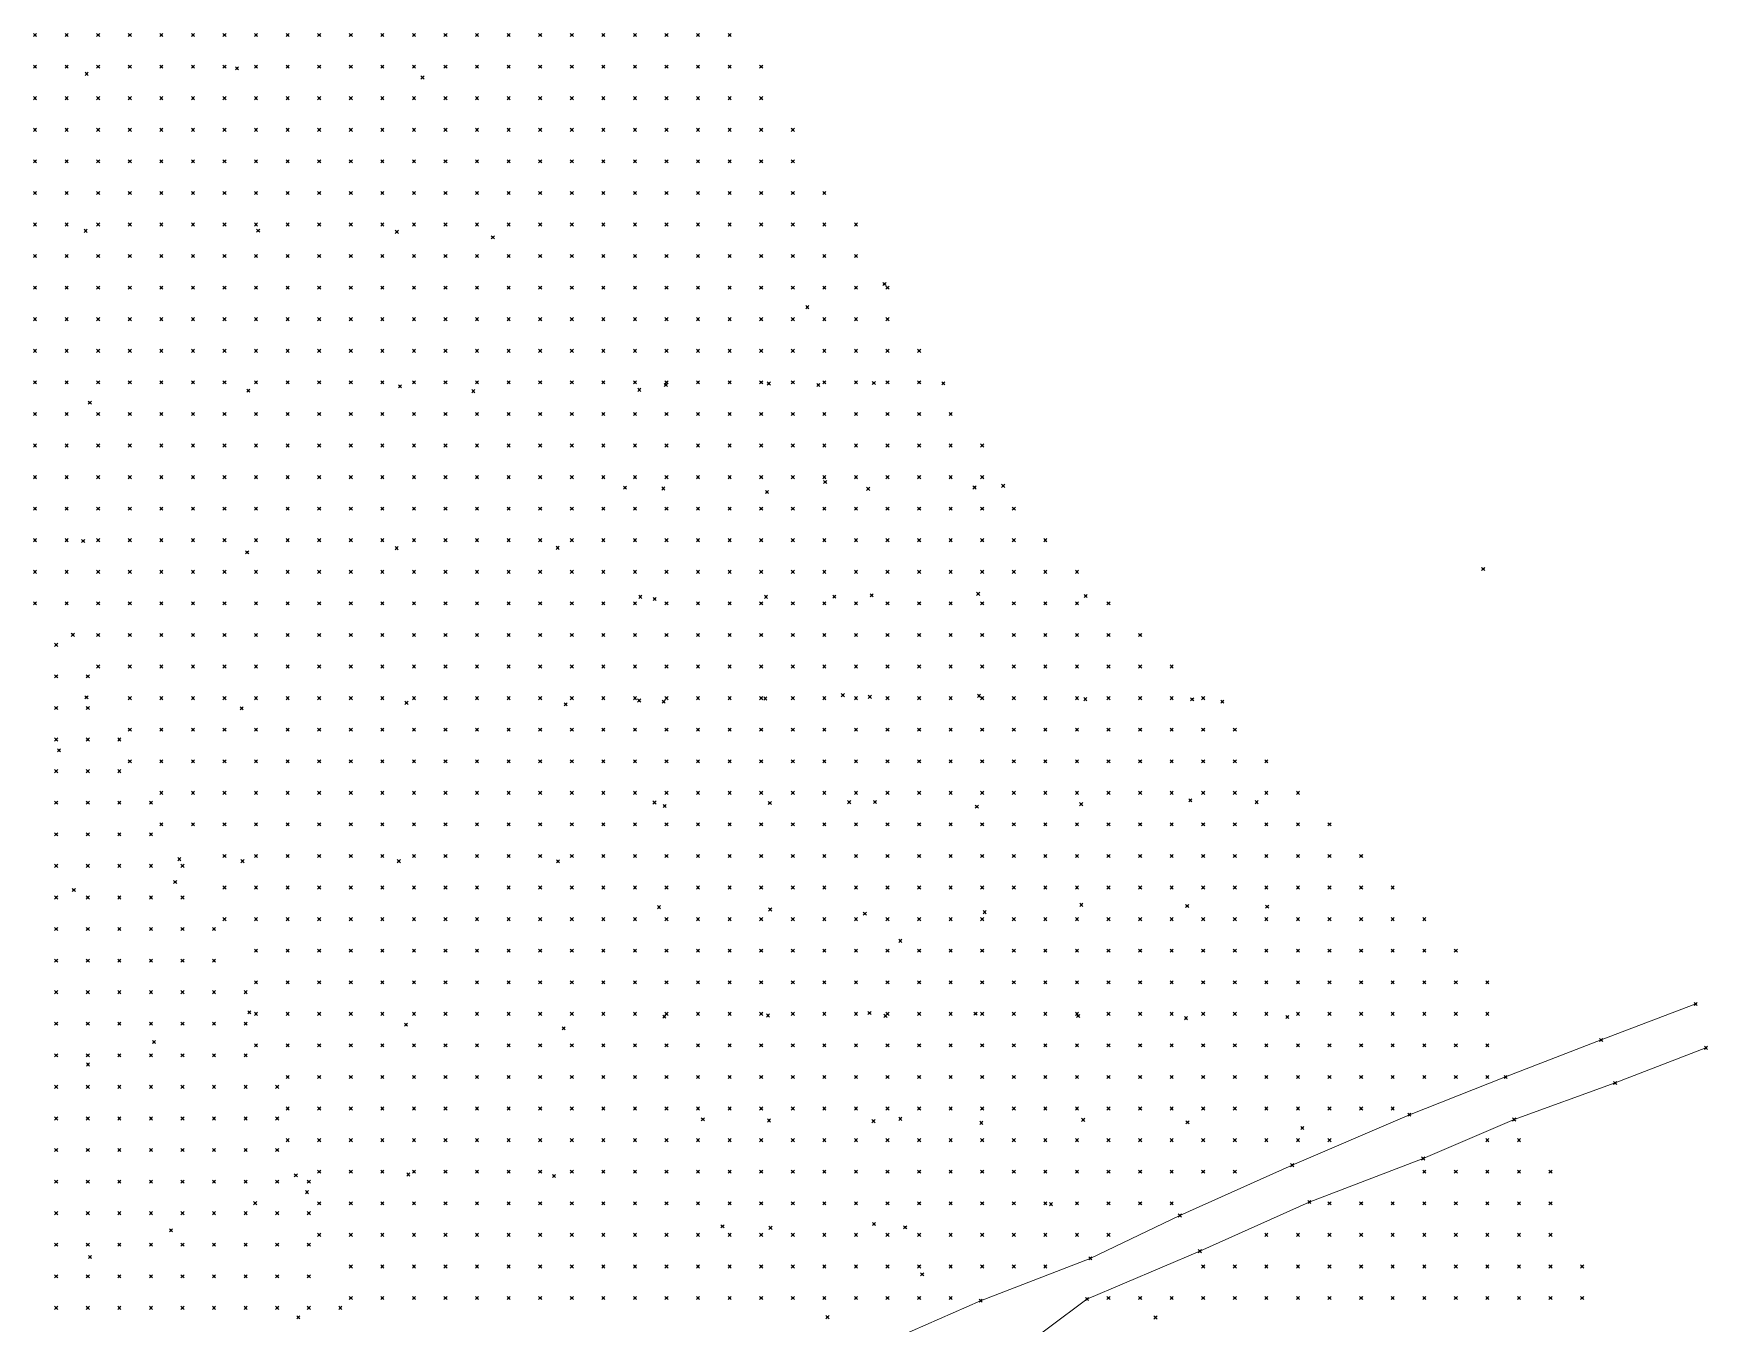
# Model space of a CAD drawing. Header units: metres. Extents: x 441556 to 446409, y 432338 to 461058.
# Drawn here: x 446062.8 to 446221.8, y 433530.9 to 433653.5 of the extents above; entities that cross this region are included whole.
import ezdxf

# ---------------------------------------------------------------- set-up
doc = ezdxf.new("R2010")
doc.units = ezdxf.units.M
doc.header["$MEASUREMENT"] = 0
doc.header["$PDMODE"] = 35
doc.header["$PDSIZE"] = 0.15
for name, color, linetype, lineweight in [('DTM-BRE-RevN_GRP_CAROSABIL', 2, 'Continuous', 0), ('DTM-NOK-RevN_LIDAR_co_lidar', 91, 'Continuous', 0), ('DTM-NOK-RevN_RTK', 32, 'Continuous', 0)]:
    doc.layers.add(name, color=color, linetype=linetype, lineweight=lineweight)

msp = doc.modelspace()

# ---------------------------------------------------------------- linework, layer by layer
at = {"layer": 'DTM-BRE-RevN_GRP_CAROSABIL'}
for p, q in [((446220.712, 433561.274, 324.541), (446211.728, 433557.855, 323.913)), ((446211.728, 433557.855, 323.913), (446202.652, 433554.342, 323.206)), ((446221.685, 433557.102, 324.252), (446213.065, 433553.766, 323.859)), ((446202.652, 433554.342, 323.206), (446193.514, 433550.75, 322.684)), ((446213.065, 433553.766, 323.859), (446203.466, 433550.289, 323.194)), ((446193.514, 433550.75, 322.684), (446182.383, 433545.955, 321.797)), ((446203.466, 433550.289, 323.194), (446194.828, 433546.591, 322.586)), ((446194.828, 433546.591, 322.586), (446184, 433542.457, 321.766)), ((446182.383, 433545.955, 321.797), (446171.711, 433541.175, 321.255)), ((446184, 433542.457, 321.766), (446173.612, 433537.789, 321.15)), ((446171.711, 433541.175, 321.255), (446163.199, 433537.104, 320.863)), ((446163.199, 433537.104, 320.863), (446152.78, 433533.081, 320.42)), ((446173.612, 433537.789, 321.15), (446162.881, 433533.242, 320.841)), ((446152.78, 433533.081, 320.42), (446141.085, 433527.954, 319.983)), ((446162.881, 433533.242, 320.841), (446155.584, 433527.785, 320.443))]:
    msp.add_line(p, q, dxfattribs=at)
at = {"layer": 'DTM-NOK-RevN_LIDAR_co_lidar'}
for p in [(446062.952, 433653.314, 325.867), (446065.952, 433653.314, 325.918), (446068.951, 433653.314, 325.965), (446071.95, 433653.314, 326.009), (446074.95, 433653.314, 326.051), (446077.949, 433653.314, 326.074), (446080.948, 433653.314, 326.118), (446083.948, 433653.314, 326.121), (446086.947, 433653.314, 326.148), (446089.947, 433653.314, 326.18), (446092.946, 433653.314, 326.236), (446095.945, 433653.314, 326.18), (446098.945, 433653.314, 326.387), (446101.944, 433653.314, 326.888), (446104.944, 433653.314, 327.025), (446107.943, 433653.314, 327.162), (446110.942, 433653.314, 327.231), (446113.942, 433653.314, 326.938), (446116.941, 433653.314, 326.909), (446119.94, 433653.314, 326.893), (446122.94, 433653.314, 326.897), (446125.939, 433653.314, 326.895), (446128.939, 433653.314, 326.871), (446062.952, 433650.315, 325.855), (446065.952, 433650.315, 325.891), (446068.951, 433650.315, 325.921), (446071.95, 433650.315, 325.963), (446074.95, 433650.315, 326.016), (446077.949, 433650.315, 326.034), (446080.948, 433650.315, 326.042), (446083.948, 433650.315, 326.048), (446086.947, 433650.315, 326.103), (446089.947, 433650.315, 326.121), (446092.946, 433650.315, 326.191), (446095.945, 433650.315, 326.287), (446098.945, 433650.315, 326.35), (446101.944, 433650.315, 326.881), (446104.944, 433650.315, 327.173), (446107.943, 433650.315, 327.019), (446110.942, 433650.315, 327.443), (446113.942, 433650.315, 327.173), (446116.941, 433650.315, 326.912), (446119.94, 433650.315, 326.861), (446122.94, 433650.315, 326.86), (446125.939, 433650.315, 326.881), (446128.939, 433650.315, 326.849), (446131.938, 433650.315, 326.853), (446062.952, 433647.315, 325.806), (446065.952, 433647.315, 325.817), (446068.951, 433647.315, 325.851), (446071.95, 433647.315, 325.887), (446074.95, 433647.315, 325.914), (446077.949, 433647.315, 325.939), (446080.948, 433647.315, 325.942), (446083.948, 433647.315, 325.947), (446086.947, 433647.315, 326.063), (446089.947, 433647.315, 326.161), (446092.946, 433647.315, 326.292), (446095.945, 433647.315, 326.348), (446098.945, 433647.315, 326.34), (446101.944, 433647.315, 326.734), (446104.944, 433647.315, 327.201), (446107.943, 433647.315, 327.097), (446110.942, 433647.315, 327.48), (446113.942, 433647.315, 327.519), (446116.941, 433647.315, 327.018), (446119.94, 433647.315, 326.864), (446122.94, 433647.315, 326.861), (446125.939, 433647.315, 326.945), (446128.939, 433647.315, 326.906), (446131.938, 433647.315, 326.883), (446062.952, 433644.316, 325.71), (446065.952, 433644.316, 325.708), (446068.951, 433644.316, 325.734), (446071.95, 433644.316, 325.784), (446074.95, 433644.316, 325.883), (446077.949, 433644.316, 325.928), (446080.948, 433644.316, 326.04), (446083.948, 433644.316, 326.084), (446086.947, 433644.316, 326.16), (446089.947, 433644.316, 326.249), (446092.946, 433644.316, 326.353), (446095.945, 433644.316, 326.36), (446098.945, 433644.316, 326.342), (446101.944, 433644.316, 326.573), (446104.944, 433644.316, 327.047), (446107.943, 433644.316, 327.058), (446110.942, 433644.316, 327.002), (446113.942, 433644.316, 327.495), (446116.941, 433644.316, 327.319), (446119.94, 433644.316, 327.051), (446122.94, 433644.316, 326.987), (446125.939, 433644.316, 327.239), (446128.939, 433644.316, 327.138), (446131.938, 433644.316, 327.118), (446134.937, 433644.316, 327.305), (446062.952, 433641.317, 325.598), (446065.952, 433641.317, 325.709), (446068.951, 433641.317, 325.81), (446071.95, 433641.317, 325.954), (446074.95, 433641.317, 326.008), (446077.949, 433641.317, 326.101), (446080.948, 433641.317, 326.121), (446083.948, 433641.317, 326.133), (446086.947, 433641.317, 326.191), (446089.947, 433641.317, 326.22), (446092.946, 433641.317, 326.272), (446095.945, 433641.317, 326.279), (446098.945, 433641.317, 326.328), (446101.944, 433641.317, 326.48), (446104.944, 433641.317, 326.916), (446107.943, 433641.317, 327.219), (446110.942, 433641.317, 327.196), (446113.942, 433641.317, 327.324), (446116.941, 433641.317, 327.147), (446119.94, 433641.317, 326.955), (446122.94, 433641.317, 326.907), (446125.939, 433641.317, 327.216), (446128.939, 433641.317, 327.115), (446131.938, 433641.317, 327.084), (446134.937, 433641.317, 327.168), (446062.952, 433638.317, 325.795), (446065.952, 433638.317, 325.865), (446068.951, 433638.317, 325.931), (446071.95, 433638.317, 325.982), (446074.95, 433638.317, 326.004), (446077.949, 433638.317, 326.038), (446080.948, 433638.317, 326.032), (446083.948, 433638.317, 326.055), (446086.947, 433638.317, 326.102), (446089.947, 433638.317, 326.132), (446092.946, 433638.317, 326.177), (446095.945, 433638.317, 326.214), (446098.945, 433638.317, 326.312), (446101.944, 433638.317, 326.493), (446104.944, 433638.317, 326.778), (446107.943, 433638.317, 327.225), (446110.942, 433638.317, 327.235), (446113.942, 433638.317, 327.141), (446116.941, 433638.317, 326.959), (446119.94, 433638.317, 326.755), (446122.94, 433638.317, 326.663), (446125.939, 433638.317, 326.768), (446128.939, 433638.317, 326.935), (446131.938, 433638.317, 326.98), (446134.937, 433638.317, 326.896), (446137.937, 433638.317, 326.85), (446062.952, 433635.318, 325.81), (446065.952, 433635.318, 325.828), (446068.951, 433635.318, 325.849), (446071.95, 433635.318, 325.853), (446074.95, 433635.318, 325.877), (446077.949, 433635.318, 325.919), (446080.948, 433635.318, 325.966), (446083.948, 433635.318, 326.017), (446086.947, 433635.318, 326.076), (446089.947, 433635.318, 326.122), (446092.946, 433635.318, 326.161), (446095.945, 433635.318, 326.178), (446098.945, 433635.318, 326.242), (446101.944, 433635.318, 326.295), (446104.944, 433635.318, 326.565), (446107.943, 433635.318, 326.738), (446110.942, 433635.318, 326.969), (446113.942, 433635.318, 326.775), (446116.941, 433635.318, 326.681), (446119.94, 433635.318, 326.62), (446122.94, 433635.318, 326.607), (446125.939, 433635.318, 326.629), (446128.939, 433635.318, 326.692), (446131.938, 433635.318, 326.735), (446134.937, 433635.318, 326.826), (446137.937, 433635.318, 326.876), (446140.936, 433635.318, 326.927), (446062.952, 433632.318, 325.706), (446065.952, 433632.318, 325.736), (446068.951, 433632.318, 325.764), (446071.95, 433632.318, 325.832), (446074.95, 433632.318, 325.868), (446077.949, 433632.318, 325.914), (446080.948, 433632.318, 325.935), (446083.948, 433632.318, 325.967), (446086.947, 433632.318, 326.039), (446089.947, 433632.318, 326.111), (446092.946, 433632.318, 326.148), (446095.945, 433632.318, 326.142), (446098.945, 433632.318, 326.114), (446101.944, 433632.318, 326.207), (446104.944, 433632.318, 326.44), (446107.943, 433632.318, 326.562), (446110.942, 433632.318, 326.706), (446113.942, 433632.318, 326.735), (446116.941, 433632.318, 326.695), (446119.94, 433632.318, 326.706), (446122.94, 433632.318, 326.759), (446125.939, 433632.318, 326.832), (446128.939, 433632.318, 326.836), (446131.938, 433632.318, 326.862), (446134.937, 433632.318, 326.807), (446137.937, 433632.318, 326.763), (446140.936, 433632.318, 326.752), (446062.952, 433629.319, 325.693), (446065.952, 433629.319, 325.685), (446068.951, 433629.319, 325.694), (446071.95, 433629.319, 325.767), (446074.95, 433629.319, 325.842), (446077.949, 433629.319, 325.885), (446080.948, 433629.319, 325.883), (446083.948, 433629.319, 325.917), (446086.947, 433629.319, 326.016), (446089.947, 433629.319, 326.024), (446092.946, 433629.319, 326.077), (446095.945, 433629.319, 326.094), (446098.945, 433629.319, 326.201), (446101.944, 433629.319, 326.332), (446104.944, 433629.319, 326.506), (446107.943, 433629.319, 326.695), (446110.942, 433629.319, 326.878), (446113.942, 433629.319, 326.852), (446116.941, 433629.319, 326.739), (446119.94, 433629.319, 326.697), (446122.94, 433629.319, 326.734), (446125.939, 433629.319, 326.783), (446128.939, 433629.319, 326.745), (446131.938, 433629.319, 326.666), (446134.937, 433629.319, 326.582), (446137.937, 433629.319, 326.543), (446140.936, 433629.319, 326.495), (446143.936, 433629.319, 326.504), (446062.952, 433626.32, 325.634), (446065.952, 433626.32, 325.584), (446068.951, 433626.32, 325.576), (446071.95, 433626.32, 325.644), (446074.95, 433626.32, 325.732), (446077.949, 433626.32, 325.815), (446080.948, 433626.32, 325.85), (446083.948, 433626.32, 325.917), (446086.947, 433626.32, 326.061), (446089.947, 433626.32, 326.135), (446092.946, 433626.32, 326.239), (446095.945, 433626.32, 326.259), (446098.945, 433626.32, 326.281), (446101.944, 433626.32, 326.297), (446104.944, 433626.32, 326.338), (446107.943, 433626.32, 326.53), (446110.942, 433626.32, 326.911), (446113.942, 433626.32, 326.835), (446116.941, 433626.32, 326.632), (446119.94, 433626.32, 326.547), (446122.94, 433626.32, 326.473), (446125.939, 433626.32, 326.48), (446128.939, 433626.32, 326.459), (446131.938, 433626.32, 326.471), (446134.937, 433626.32, 326.549), (446137.937, 433626.32, 326.601), (446140.936, 433626.32, 326.424), (446143.936, 433626.32, 326.501), (446062.952, 433623.32, 325.516), (446065.952, 433623.32, 325.47), (446068.951, 433623.32, 325.502), (446071.95, 433623.32, 325.548), (446074.95, 433623.32, 325.808), (446077.949, 433623.32, 325.905), (446080.948, 433623.32, 325.902), (446083.948, 433623.32, 326.054), (446086.947, 433623.32, 326.048), (446089.947, 433623.32, 326.054), (446092.946, 433623.32, 326.171), (446095.945, 433623.32, 326.258), (446098.945, 433623.32, 326.232), (446101.944, 433623.32, 326.234), (446104.944, 433623.32, 326.234), (446107.943, 433623.32, 326.601), (446110.942, 433623.32, 326.83), (446113.942, 433623.32, 326.626), (446116.941, 433623.32, 326.541), (446119.94, 433623.32, 326.394), (446122.94, 433623.32, 326.464), (446125.939, 433623.32, 326.554), (446128.939, 433623.32, 326.5), (446131.938, 433623.32, 326.505), (446134.937, 433623.32, 326.556), (446137.937, 433623.32, 326.633), (446140.936, 433623.32, 326.595), (446143.936, 433623.32, 326.654), (446146.935, 433623.32, 326.78), (446062.952, 433620.321, 325.487), (446065.952, 433620.321, 325.535), (446068.951, 433620.321, 325.557), (446071.95, 433620.321, 325.528), (446074.95, 433620.321, 325.678), (446077.949, 433620.321, 325.718), (446080.948, 433620.321, 325.781), (446083.948, 433620.321, 325.938), (446086.947, 433620.321, 325.95), (446089.947, 433620.321, 326.007), (446092.946, 433620.321, 326.108), (446095.945, 433620.321, 326.225), (446098.945, 433620.321, 326.238), (446101.944, 433620.321, 326.224), (446104.944, 433620.321, 326.262), (446107.943, 433620.321, 326.515), (446110.942, 433620.321, 326.606), (446113.942, 433620.321, 326.663), (446116.941, 433620.321, 326.589), (446119.94, 433620.321, 326.539), (446122.94, 433620.321, 326.556), (446125.939, 433620.321, 326.64), (446128.939, 433620.321, 326.484), (446131.938, 433620.321, 326.436), (446134.937, 433620.321, 326.445), (446137.937, 433620.321, 326.617), (446140.936, 433620.321, 326.684), (446143.936, 433620.321, 326.692), (446146.935, 433620.321, 326.757), (446062.952, 433617.322, 325.43), (446065.952, 433617.322, 325.402), (446068.951, 433617.322, 325.316), (446071.95, 433617.322, 325.396), (446074.95, 433617.322, 325.551), (446077.949, 433617.322, 325.753), (446080.948, 433617.322, 325.857), (446083.948, 433617.322, 325.849), (446086.947, 433617.322, 325.882), (446089.947, 433617.322, 325.945), (446092.946, 433617.322, 326.024), (446095.945, 433617.322, 326.172), (446098.945, 433617.322, 326.228), (446101.944, 433617.322, 326.217), (446104.944, 433617.322, 326.214), (446107.943, 433617.322, 326.444), (446110.942, 433617.322, 326.573), (446113.942, 433617.322, 326.449), (446116.941, 433617.322, 326.451), (446119.94, 433617.322, 326.544), (446122.94, 433617.322, 326.519), (446125.939, 433617.322, 326.529), (446128.939, 433617.322, 326.448), (446131.938, 433617.322, 326.391), (446134.937, 433617.322, 326.437), (446137.937, 433617.322, 326.598), (446140.936, 433617.322, 326.669), (446143.936, 433617.322, 326.646), (446146.935, 433617.322, 326.721), (446149.934, 433617.322, 326.683), (446062.952, 433614.322, 325.513), (446065.952, 433614.322, 325.343), (446068.951, 433614.322, 325.332), (446071.95, 433614.322, 325.407), (446074.95, 433614.322, 325.557), (446077.949, 433614.322, 325.753), (446080.948, 433614.322, 325.817), (446083.948, 433614.322, 325.761), (446086.947, 433614.322, 325.849), (446089.947, 433614.322, 325.912), (446092.946, 433614.322, 325.983), (446095.945, 433614.322, 326.118), (446098.945, 433614.322, 326.194), (446101.944, 433614.322, 326.199), (446104.944, 433614.322, 326.182), (446107.943, 433614.322, 326.3), (446110.942, 433614.322, 326.439), (446113.942, 433614.322, 326.284), (446116.941, 433614.322, 326.36), (446119.94, 433614.322, 326.505), (446122.94, 433614.322, 326.378), (446125.939, 433614.322, 326.426), (446128.939, 433614.322, 326.369), (446131.938, 433614.322, 326.357), (446134.937, 433614.322, 326.421), (446137.937, 433614.322, 326.539), (446140.936, 433614.322, 326.622), (446143.936, 433614.322, 326.603), (446146.935, 433614.322, 326.728), (446149.934, 433614.322, 326.738), (446152.934, 433614.322, 326.737), (446062.952, 433611.323, 325.491), (446065.952, 433611.323, 325.322), (446068.951, 433611.323, 325.4), (446071.95, 433611.323, 325.426), (446074.95, 433611.323, 325.496), (446077.949, 433611.323, 325.652), (446080.948, 433611.323, 325.769), (446083.948, 433611.323, 325.794), (446086.947, 433611.323, 325.805), (446089.947, 433611.323, 325.908), (446092.946, 433611.323, 325.963), (446095.945, 433611.323, 326.056), (446098.945, 433611.323, 326.173), (446101.944, 433611.323, 326.191), (446104.944, 433611.323, 326.219), (446107.943, 433611.323, 326.209), (446110.942, 433611.323, 326.228), (446113.942, 433611.323, 326.144), (446116.941, 433611.323, 326.282), (446119.94, 433611.323, 326.427), (446122.94, 433611.323, 326.313), (446125.939, 433611.323, 326.307), (446128.939, 433611.323, 326.282), (446131.938, 433611.323, 326.331), (446134.937, 433611.323, 326.375), (446137.937, 433611.323, 326.515), (446140.936, 433611.323, 326.626), (446143.936, 433611.323, 326.58), (446146.935, 433611.323, 326.732), (446149.934, 433611.323, 326.784), (446152.934, 433611.323, 326.771), (446062.952, 433608.323, 325.437), (446065.952, 433608.323, 325.402), (446068.951, 433608.323, 325.434), (446071.95, 433608.323, 325.425), (446074.95, 433608.323, 325.444), (446077.949, 433608.323, 325.615), (446080.948, 433608.323, 325.737), (446083.948, 433608.323, 325.794), (446086.947, 433608.323, 325.756), (446089.947, 433608.323, 325.87), (446092.946, 433608.323, 325.953), (446095.945, 433608.323, 326.037), (446098.945, 433608.323, 326.156), (446101.944, 433608.323, 326.16), (446104.944, 433608.323, 326.196), (446107.943, 433608.323, 326.154), (446110.942, 433608.323, 326.212), (446113.942, 433608.323, 326.157), (446116.941, 433608.323, 326.174), (446119.94, 433608.323, 326.35), (446122.94, 433608.323, 326.285), (446125.939, 433608.323, 326.284), (446128.939, 433608.323, 326.263), (446131.938, 433608.323, 326.327), (446134.937, 433608.323, 326.419), (446137.937, 433608.323, 326.485), (446140.936, 433608.323, 326.628), (446143.936, 433608.323, 326.569), (446146.935, 433608.323, 326.727), (446149.934, 433608.323, 326.775), (446152.934, 433608.323, 326.748), (446155.933, 433608.323, 326.81), (446062.952, 433605.324, 325.458), (446065.952, 433605.324, 325.422), (446068.951, 433605.324, 325.429), (446071.95, 433605.324, 325.394), (446074.95, 433605.324, 325.479), (446077.949, 433605.324, 325.652), (446080.948, 433605.324, 325.778), (446083.948, 433605.324, 325.793), (446086.947, 433605.324, 325.729), (446089.947, 433605.324, 325.857), (446092.946, 433605.324, 325.926), (446095.945, 433605.324, 326.011), (446098.945, 433605.324, 326.125), (446101.944, 433605.324, 326.119), (446104.944, 433605.324, 326.156), (446107.943, 433605.324, 326.106), (446110.942, 433605.324, 326.198), (446113.942, 433605.324, 326.17), (446116.941, 433605.324, 326.132), (446119.94, 433605.324, 326.491), (446122.94, 433605.324, 326.233), (446125.939, 433605.324, 326.292), (446128.939, 433605.324, 326.284), (446131.938, 433605.324, 326.302), (446134.937, 433605.324, 326.429), (446137.937, 433605.324, 326.5), (446140.936, 433605.324, 326.637), (446143.936, 433605.324, 326.545), (446146.935, 433605.324, 326.677), (446149.934, 433605.324, 326.733), (446152.934, 433605.324, 326.722), (446155.933, 433605.324, 326.748), (446158.932, 433605.324, 326.778), (446062.952, 433602.325, 325.39), (446065.952, 433602.325, 325.383), (446068.951, 433602.325, 325.392), (446071.95, 433602.325, 325.394), (446074.95, 433602.325, 325.454), (446077.949, 433602.325, 325.648), (446080.948, 433602.325, 325.751), (446083.948, 433602.325, 325.747), (446086.947, 433602.325, 325.708), (446089.947, 433602.325, 325.822), (446092.946, 433602.325, 325.912), (446095.945, 433602.325, 325.981), (446098.945, 433602.325, 326.046), (446101.944, 433602.325, 326.097), (446104.944, 433602.325, 326.127), (446107.943, 433602.325, 326.08), (446110.942, 433602.325, 326.154), (446113.942, 433602.325, 326.155), (446116.941, 433602.325, 326.1), (446119.94, 433602.325, 326.491), (446122.94, 433602.325, 326.186), (446125.939, 433602.325, 326.189), (446128.939, 433602.325, 326.221), (446131.938, 433602.325, 326.227), (446134.937, 433602.325, 326.365), (446137.937, 433602.325, 326.542), (446140.936, 433602.325, 326.618), (446143.936, 433602.325, 326.509), (446146.935, 433602.325, 326.622), (446149.934, 433602.325, 326.692), (446152.934, 433602.325, 326.671), (446155.933, 433602.325, 326.731), (446158.932, 433602.325, 326.718), (446161.932, 433602.325, 326.964), (446062.952, 433599.325, 325.266), (446065.952, 433599.325, 325.324), (446068.951, 433599.325, 325.315), (446071.95, 433599.325, 325.347), (446074.95, 433599.325, 325.391), (446077.949, 433599.325, 325.516), (446080.948, 433599.325, 325.691), (446083.948, 433599.325, 325.701), (446086.947, 433599.325, 325.69), (446089.947, 433599.325, 325.749), (446092.946, 433599.325, 325.891), (446095.945, 433599.325, 325.954), (446098.945, 433599.325, 326.027), (446101.944, 433599.325, 326.086), (446104.944, 433599.325, 326.08), (446107.943, 433599.325, 326.059), (446110.942, 433599.325, 326.091), (446113.942, 433599.325, 326.17), (446116.941, 433599.325, 326.051), (446119.94, 433599.325, 326.407), (446122.94, 433599.325, 326.172), (446125.939, 433599.325, 326.148), (446128.939, 433599.325, 326.201), (446131.938, 433599.325, 326.203), (446134.937, 433599.325, 326.367), (446137.937, 433599.325, 326.64), (446140.936, 433599.325, 326.608), (446143.936, 433599.325, 326.444), (446146.935, 433599.325, 326.561), (446149.934, 433599.325, 326.66), (446152.934, 433599.325, 326.648), (446155.933, 433599.325, 326.699), (446158.932, 433599.325, 326.729), (446161.932, 433599.325, 326.841), (446164.931, 433599.325, 326.999), (446064.961, 433595.387, 325.182), (446068.951, 433596.326, 325.226), (446071.95, 433596.326, 325.223), (446074.95, 433596.326, 325.289), (446077.949, 433596.326, 325.453), (446080.948, 433596.326, 325.635), (446083.948, 433596.326, 325.671), (446086.947, 433596.326, 325.653), (446089.947, 433596.326, 325.631), (446092.946, 433596.326, 325.845), (446095.945, 433596.326, 325.912), (446098.945, 433596.326, 325.973), (446101.944, 433596.326, 326.035), (446104.944, 433596.326, 326.02), (446107.943, 433596.326, 326.034), (446110.942, 433596.326, 326.062), (446113.942, 433596.326, 326.117), (446116.941, 433596.326, 326.033), (446119.94, 433596.326, 326.377), (446122.94, 433596.326, 326.159), (446125.939, 433596.326, 326.168), (446128.939, 433596.326, 326.169), (446131.938, 433596.326, 326.181), (446134.937, 433596.326, 326.384), (446137.937, 433596.326, 326.67), (446140.936, 433596.326, 326.613), (446143.936, 433596.326, 326.444), (446146.935, 433596.326, 326.474), (446149.934, 433596.326, 326.608), (446152.934, 433596.326, 326.594), (446155.933, 433596.326, 326.637), (446158.932, 433596.326, 326.675), (446161.932, 433596.326, 326.783), (446164.931, 433596.326, 326.861), (446167.931, 433596.326, 326.872), (446064.961, 433592.388, 324.969), (446067.96, 433592.388, 324.968), (446068.951, 433593.326, 325.02), (446071.95, 433593.326, 325.076), (446074.95, 433593.326, 325.135), (446077.949, 433593.326, 325.278), (446080.948, 433593.326, 325.479), (446083.948, 433593.326, 325.563), (446086.947, 433593.326, 325.579), (446089.947, 433593.326, 325.538), (446092.946, 433593.326, 325.73), (446095.945, 433593.326, 325.834), (446098.945, 433593.326, 325.893), (446101.944, 433593.326, 325.984), (446104.944, 433593.326, 325.987), (446107.943, 433593.326, 326.01), (446110.942, 433593.326, 325.973), (446113.942, 433593.326, 326.036), (446116.941, 433593.326, 326.005), (446119.94, 433593.326, 326.346), (446122.94, 433593.326, 326.156), (446125.939, 433593.326, 326.098), (446128.939, 433593.326, 326.121), (446131.938, 433593.326, 326.155), (446134.937, 433593.326, 326.315), (446137.937, 433593.326, 326.428), (446140.936, 433593.326, 326.47), (446143.936, 433593.326, 326.414), (446146.935, 433593.326, 326.411), (446149.934, 433593.326, 326.543), (446152.934, 433593.326, 326.533), (446155.933, 433593.326, 326.553), (446158.932, 433593.326, 326.614), (446161.932, 433593.326, 326.739), (446164.931, 433593.326, 326.824), (446167.931, 433593.326, 326.792), (446170.93, 433593.326, 326.815), (446064.961, 433589.389, 324.698), (446067.96, 433589.389, 324.704), (446071.95, 433590.327, 324.844), (446074.95, 433590.327, 324.854), (446077.949, 433590.327, 325.015), (446080.948, 433590.327, 325.264), (446083.948, 433590.327, 325.39), (446086.947, 433590.327, 325.433), (446089.947, 433590.327, 325.377), (446092.946, 433590.327, 325.531), (446095.945, 433590.327, 325.676), (446098.945, 433590.327, 325.803), (446101.944, 433590.327, 325.883), (446104.944, 433590.327, 325.934), (446107.943, 433590.327, 325.947), (446110.942, 433590.327, 325.914), (446113.942, 433590.327, 325.98), (446116.941, 433590.327, 325.922), (446119.94, 433590.327, 326.25), (446122.94, 433590.327, 326.121), (446125.939, 433590.327, 326.065), (446128.939, 433590.327, 326.096), (446131.938, 433590.327, 326.095), (446134.937, 433590.327, 326.147), (446137.937, 433590.327, 326.295), (446140.936, 433590.327, 326.387), (446143.936, 433590.327, 326.348), (446146.935, 433590.327, 326.382), (446149.934, 433590.327, 326.51), (446152.934, 433590.327, 326.481), (446155.933, 433590.327, 326.469), (446158.932, 433590.327, 326.561), (446161.932, 433590.327, 326.699), (446164.931, 433590.327, 326.753), (446167.931, 433590.327, 326.721), (446170.93, 433590.327, 326.641), (446173.929, 433590.327, 326.771), (446064.961, 433586.389, 324.351), (446067.96, 433586.389, 324.335), (446070.96, 433586.389, 324.347), (446071.95, 433587.328, 324.485), (446074.95, 433587.328, 324.553), (446077.949, 433587.328, 324.742), (446080.948, 433587.328, 324.965), (446083.948, 433587.328, 325.161), (446086.947, 433587.328, 325.193), (446089.947, 433587.328, 325.132), (446092.946, 433587.328, 325.317), (446095.945, 433587.328, 325.522), (446098.945, 433587.328, 325.636), (446101.944, 433587.328, 325.744), (446104.944, 433587.328, 325.864), (446107.943, 433587.328, 325.899), (446110.942, 433587.328, 325.846), (446113.942, 433587.328, 325.868), (446116.941, 433587.328, 325.786), (446119.94, 433587.328, 325.944), (446122.94, 433587.328, 326.037), (446125.939, 433587.328, 326.08), (446128.939, 433587.328, 326.094), (446131.938, 433587.328, 326.059), (446134.937, 433587.328, 326.089), (446137.937, 433587.328, 326.207), (446140.936, 433587.328, 326.514), (446143.936, 433587.328, 326.334), (446146.935, 433587.328, 326.306), (446149.934, 433587.328, 326.438), (446152.934, 433587.328, 326.416), (446155.933, 433587.328, 326.412), (446158.932, 433587.328, 326.489), (446161.932, 433587.328, 326.628), (446164.931, 433587.328, 326.638), (446167.931, 433587.328, 326.603), (446170.93, 433587.328, 326.536), (446173.929, 433587.328, 326.642), (446176.929, 433587.328, 326.678), (446071.95, 433584.328, 324.103), (446074.95, 433584.328, 324.249), (446077.949, 433584.328, 324.39), (446080.948, 433584.328, 324.551), (446083.948, 433584.328, 324.819), (446086.947, 433584.328, 324.876), (446089.947, 433584.328, 324.878), (446092.946, 433584.328, 324.964), (446095.945, 433584.328, 325.195), (446098.945, 433584.328, 325.381), (446101.944, 433584.328, 325.554), (446104.944, 433584.328, 325.747), (446107.943, 433584.328, 325.772), (446110.942, 433584.328, 325.721), (446113.942, 433584.328, 325.727), (446116.941, 433584.328, 325.726), (446119.94, 433584.328, 325.918), (446122.94, 433584.328, 326.035), (446125.939, 433584.328, 326.047), (446128.939, 433584.328, 326.086), (446131.938, 433584.328, 326.043), (446134.937, 433584.328, 326.082), (446137.937, 433584.328, 326.181), (446140.936, 433584.328, 326.27), (446143.936, 433584.328, 326.269), (446146.935, 433584.328, 326.217), (446149.934, 433584.328, 326.354), (446152.934, 433584.328, 326.352), (446155.933, 433584.328, 326.342), (446158.932, 433584.328, 326.421), (446161.932, 433584.328, 326.535), (446164.931, 433584.328, 326.591), (446167.931, 433584.328, 326.537), (446170.93, 433584.328, 326.388), (446173.929, 433584.328, 326.47), (446176.929, 433584.328, 326.487), (446179.928, 433584.328, 326.65), (446064.961, 433583.39, 323.868), (446067.96, 433583.39, 323.883), (446070.96, 433583.39, 323.936), (446074.95, 433581.329, 323.77), (446077.949, 433581.329, 323.861), (446080.948, 433581.329, 324.082), (446083.948, 433581.329, 324.369), (446086.947, 433581.329, 324.446), (446089.947, 433581.329, 324.476), (446092.946, 433581.329, 324.47), (446095.945, 433581.329, 324.776), (446098.945, 433581.329, 325.003), (446101.944, 433581.329, 325.196), (446104.944, 433581.329, 325.432), (446107.943, 433581.329, 325.538), (446110.942, 433581.329, 325.517), (446113.942, 433581.329, 325.513), (446116.941, 433581.329, 325.472), (446119.94, 433581.329, 325.62), (446122.94, 433581.329, 325.885), (446125.939, 433581.329, 325.953), (446128.939, 433581.329, 325.996), (446131.938, 433581.329, 325.993), (446134.937, 433581.329, 326.049), (446137.937, 433581.329, 326.082), (446140.936, 433581.329, 326.126), (446143.936, 433581.329, 326.204), (446146.935, 433581.329, 326.188), (446149.934, 433581.329, 326.313), (446152.934, 433581.329, 326.301), (446155.933, 433581.329, 326.263), (446158.932, 433581.329, 326.379), (446161.932, 433581.329, 326.454), (446164.931, 433581.329, 326.505), (446167.931, 433581.329, 326.446), (446170.93, 433581.329, 326.272), (446173.929, 433581.329, 326.285), (446176.929, 433581.329, 326.263), (446179.928, 433581.329, 326.442), (446182.928, 433581.329, 326.495), (446064.961, 433580.39, 323.35), (446067.96, 433580.39, 323.4), (446070.96, 433580.39, 323.412), (446073.959, 433580.39, 323.507), (446074.95, 433578.33, 323.171), (446077.949, 433578.33, 323.32), (446080.948, 433578.33, 323.547), (446083.948, 433578.33, 323.874), (446086.947, 433578.33, 323.962), (446089.947, 433578.33, 323.969), (446092.946, 433578.33, 323.972), (446095.945, 433578.33, 324.271), (446098.945, 433578.33, 324.48), (446101.944, 433578.33, 324.69), (446104.944, 433578.33, 325.017), (446107.943, 433578.33, 325.173), (446110.942, 433578.33, 325.191), (446113.942, 433578.33, 325.164), (446116.941, 433578.33, 325.093), (446119.94, 433578.33, 325.424), (446122.94, 433578.33, 325.735), (446125.939, 433578.33, 325.764), (446128.939, 433578.33, 325.789), (446131.938, 433578.33, 325.838), (446134.937, 433578.33, 325.922), (446137.937, 433578.33, 325.953), (446140.936, 433578.33, 326.019), (446143.936, 433578.33, 326.156), (446146.935, 433578.33, 326.134), (446149.934, 433578.33, 326.225), (446152.934, 433578.33, 326.264), (446155.933, 433578.33, 326.183), (446158.932, 433578.33, 326.264), (446161.932, 433578.33, 326.339), (446164.931, 433578.33, 326.446), (446167.931, 433578.33, 326.364), (446170.93, 433578.33, 326.16), (446173.929, 433578.33, 326.069), (446176.929, 433578.33, 326.046), (446179.928, 433578.33, 326.144), (446182.928, 433578.33, 326.224), (446185.927, 433578.33, 326.062), (446064.961, 433577.391, 322.799), (446067.96, 433577.391, 322.845), (446070.96, 433577.391, 322.835), (446073.959, 433577.391, 322.943), (446080.948, 433575.33, 322.878), (446083.948, 433575.33, 323.2), (446086.947, 433575.33, 323.301), (446089.947, 433575.33, 323.336), (446092.946, 433575.33, 323.293), (446095.945, 433575.33, 323.61), (446098.945, 433575.33, 323.833), (446101.944, 433575.33, 324.1), (446104.944, 433575.33, 324.461), (446107.943, 433575.33, 324.602), (446110.942, 433575.33, 324.709), (446113.942, 433575.33, 324.678), (446116.941, 433575.33, 324.668), (446119.94, 433575.33, 324.845), (446122.94, 433575.33, 325.539), (446125.939, 433575.33, 325.54), (446128.939, 433575.33, 325.562), (446131.938, 433575.33, 325.675), (446134.937, 433575.33, 325.752), (446137.937, 433575.33, 325.819), (446140.936, 433575.33, 325.925), (446143.936, 433575.33, 326.091), (446146.935, 433575.33, 326.081), (446149.934, 433575.33, 326.162), (446152.934, 433575.33, 326.187), (446155.933, 433575.33, 326.113), (446158.932, 433575.33, 326.152), (446161.932, 433575.33, 326.237), (446164.931, 433575.33, 326.326), (446167.931, 433575.33, 326.219), (446170.93, 433575.33, 326.036), (446173.929, 433575.33, 325.888), (446176.929, 433575.33, 325.811), (446179.928, 433575.33, 325.837), (446182.928, 433575.33, 325.88), (446185.927, 433575.33, 325.759), (446188.926, 433575.33, 325.778), (446064.961, 433574.392, 322.164), (446067.96, 433574.392, 322.254), (446070.96, 433574.392, 322.29), (446073.959, 433574.392, 322.369), (446076.959, 433574.392, 322.469), (446080.948, 433572.331, 322.164), (446083.948, 433572.331, 322.358), (446086.947, 433572.331, 322.509), (446089.947, 433572.331, 322.583), (446092.946, 433572.331, 322.61), (446095.945, 433572.331, 322.866), (446098.945, 433572.331, 323.177), (446101.944, 433572.331, 323.401), (446104.944, 433572.331, 323.682), (446107.943, 433572.331, 323.926), (446110.942, 433572.331, 324.073), (446113.942, 433572.331, 324.1), (446116.941, 433572.331, 324.178), (446119.94, 433572.331, 324.267), (446122.94, 433572.331, 325.167), (446125.939, 433572.331, 325.208), (446128.939, 433572.331, 325.235), (446131.938, 433572.331, 325.362), (446134.937, 433572.331, 325.477), (446137.937, 433572.331, 325.612), (446140.936, 433572.331, 325.716), (446143.936, 433572.331, 325.958), (446146.935, 433572.331, 326.008), (446149.934, 433572.331, 326.07), (446152.934, 433572.331, 326.125), (446155.933, 433572.331, 326.031), (446158.932, 433572.331, 326.017), (446161.932, 433572.331, 326.089), (446164.931, 433572.331, 326.089), (446167.931, 433572.331, 326.015), (446170.93, 433572.331, 325.835), (446173.929, 433572.331, 325.665), (446176.929, 433572.331, 325.542), (446179.928, 433572.331, 325.56), (446182.928, 433572.331, 325.524), (446185.927, 433572.331, 325.518), (446188.926, 433572.331, 325.685), (446191.926, 433572.331, 326.041), (446064.961, 433571.392, 321.581), (446067.96, 433571.392, 321.695), (446070.96, 433571.392, 321.716), (446073.959, 433571.392, 321.727), (446076.959, 433571.392, 321.778), (446064.961, 433568.393, 321.068), (446067.96, 433568.393, 321.185), (446070.96, 433568.393, 321.205), (446073.959, 433568.393, 321.176), (446076.959, 433568.393, 321.177), (446079.958, 433568.393, 321.185), (446080.948, 433569.331, 321.363), (446083.948, 433569.331, 321.574), (446086.947, 433569.331, 321.824), (446089.947, 433569.331, 321.833), (446092.946, 433569.331, 321.912), (446095.945, 433569.331, 322.171), (446098.945, 433569.331, 322.419), (446101.944, 433569.331, 322.645), (446104.944, 433569.331, 322.891), (446107.943, 433569.331, 323.207), (446110.942, 433569.331, 323.29), (446113.942, 433569.331, 323.364), (446116.941, 433569.331, 323.506), (446119.94, 433569.331, 323.714), (446122.94, 433569.331, 324.423), (446125.939, 433569.331, 324.671), (446128.939, 433569.331, 324.789), (446131.938, 433569.331, 324.927), (446134.937, 433569.331, 325.02), (446137.937, 433569.331, 325.218), (446140.936, 433569.331, 325.327), (446143.936, 433569.331, 325.711), (446146.935, 433569.331, 325.843), (446149.934, 433569.331, 325.877), (446152.934, 433569.331, 325.955), (446155.933, 433569.331, 325.857), (446158.932, 433569.331, 325.836), (446161.932, 433569.331, 325.884), (446164.931, 433569.331, 325.87), (446167.931, 433569.331, 325.682), (446170.93, 433569.331, 325.504), (446173.929, 433569.331, 325.324), (446176.929, 433569.331, 325.203), (446179.928, 433569.331, 325.205), (446182.928, 433569.331, 325.218), (446185.927, 433569.331, 325.195), (446188.926, 433569.331, 325.471), (446191.926, 433569.331, 325.796), (446194.925, 433569.331, 326.144), (446064.961, 433565.393, 320.613), (446067.96, 433565.393, 320.749), (446070.96, 433565.393, 320.773), (446073.959, 433565.393, 320.72), (446076.959, 433565.393, 320.678), (446079.958, 433565.393, 320.649), (446083.948, 433566.332, 320.952), (446086.947, 433566.332, 321.182), (446089.947, 433566.332, 321.246), (446092.946, 433566.332, 321.297), (446095.945, 433566.332, 321.464), (446098.945, 433566.332, 321.669), (446101.944, 433566.332, 321.996), (446104.944, 433566.332, 322.187), (446107.943, 433566.332, 322.456), (446110.942, 433566.332, 322.584), (446113.942, 433566.332, 322.656), (446116.941, 433566.332, 322.83), (446119.94, 433566.332, 323.043), (446122.94, 433566.332, 323.588), (446125.939, 433566.332, 324.102), (446128.939, 433566.332, 324.17), (446131.938, 433566.332, 324.409), (446134.937, 433566.332, 324.505), (446137.937, 433566.332, 324.737), (446140.936, 433566.332, 324.899), (446143.936, 433566.332, 325.382), (446146.935, 433566.332, 325.513), (446149.934, 433566.332, 325.574), (446152.934, 433566.332, 325.731), (446155.933, 433566.332, 325.621), (446158.932, 433566.332, 325.515), (446161.932, 433566.332, 325.533), (446164.931, 433566.332, 325.524), (446167.931, 433566.332, 325.286), (446170.93, 433566.332, 325.129), (446173.929, 433566.332, 324.946), (446176.929, 433566.332, 324.872), (446179.928, 433566.332, 324.841), (446182.928, 433566.332, 324.917), (446185.927, 433566.332, 324.861), (446188.926, 433566.332, 325.059), (446191.926, 433566.332, 325.349), (446194.925, 433566.332, 325.983), (446197.924, 433566.332, 326.088), (446064.961, 433562.394, 320.252), (446067.96, 433562.394, 320.383), (446070.96, 433562.394, 320.393), (446073.959, 433562.394, 320.342), (446076.959, 433562.394, 320.282), (446079.958, 433562.394, 320.226), (446082.957, 433562.394, 320.3), (446083.948, 433563.333, 320.463), (446086.947, 433563.333, 320.678), (446089.947, 433563.333, 320.763), (446092.946, 433563.333, 320.79), (446095.945, 433563.333, 320.883), (446098.945, 433563.333, 321.153), (446101.944, 433563.333, 321.356), (446104.944, 433563.333, 321.546), (446107.943, 433563.333, 321.712), (446110.942, 433563.333, 321.91), (446113.942, 433563.333, 322.066), (446116.941, 433563.333, 322.221), (446119.94, 433563.333, 322.479), (446122.94, 433563.333, 322.935), (446125.939, 433563.333, 323.502), (446128.939, 433563.333, 323.664), (446131.938, 433563.333, 323.883), (446134.937, 433563.333, 323.994), (446137.937, 433563.333, 324.218), (446140.936, 433563.333, 324.517), (446143.936, 433563.333, 324.964), (446146.935, 433563.333, 325.089), (446149.934, 433563.333, 325.204), (446152.934, 433563.333, 325.426), (446155.933, 433563.333, 325.323), (446158.932, 433563.333, 325.194), (446161.932, 433563.333, 325.165), (446164.931, 433563.333, 325.019), (446167.931, 433563.333, 324.863), (446170.93, 433563.333, 324.658), (446173.929, 433563.333, 324.543), (446176.929, 433563.333, 324.51), (446179.928, 433563.333, 324.454), (446182.928, 433563.333, 324.459), (446185.927, 433563.333, 324.482), (446188.926, 433563.333, 324.733), (446191.926, 433563.333, 324.951), (446194.925, 433563.333, 325.784), (446197.924, 433563.333, 325.93), (446200.924, 433563.333, 325.945), (446064.961, 433559.395, 319.979), (446067.96, 433559.395, 320.075), (446070.96, 433559.395, 320.119), (446073.959, 433559.395, 320.087), (446076.959, 433559.395, 320.016), (446079.958, 433559.395, 319.982), (446082.957, 433559.395, 320.045), (446083.948, 433560.333, 320.143), (446086.947, 433560.333, 320.289), (446089.947, 433560.333, 320.365), (446092.946, 433560.333, 320.392), (446095.945, 433560.333, 320.434), (446098.945, 433560.333, 320.686), (446101.944, 433560.333, 320.839), (446104.944, 433560.333, 320.973), (446107.943, 433560.333, 321.119), (446110.942, 433560.333, 321.335), (446113.942, 433560.333, 321.474), (446116.941, 433560.333, 321.575), (446119.94, 433560.333, 321.641), (446122.94, 433560.333, 322.181), (446125.939, 433560.333, 322.914), (446128.939, 433560.333, 323.029), (446131.938, 433560.333, 323.229), (446134.937, 433560.333, 323.412), (446137.937, 433560.333, 323.542), (446140.936, 433560.333, 323.846), (446143.936, 433560.333, 324.143), (446146.935, 433560.333, 324.679), (446149.934, 433560.333, 324.794), (446152.934, 433560.333, 324.984), (446155.933, 433560.333, 324.912), (446158.932, 433560.333, 324.756), (446161.932, 433560.333, 324.742), (446164.931, 433560.333, 324.608), (446167.931, 433560.333, 324.445), (446170.93, 433560.333, 324.255), (446173.929, 433560.333, 324.151), (446176.929, 433560.333, 324.131), (446179.928, 433560.333, 324.097), (446182.928, 433560.333, 324.169), (446185.927, 433560.333, 324.123), (446188.926, 433560.333, 324.296), (446191.926, 433560.333, 324.621), (446194.925, 433560.333, 325.622), (446197.924, 433560.333, 325.81), (446200.924, 433560.333, 325.831), (446083.948, 433557.334, 319.955), (446086.947, 433557.334, 320.068), (446089.947, 433557.334, 320.144), (446092.946, 433557.334, 320.171), (446095.945, 433557.334, 320.131), (446098.945, 433557.334, 320.34), (446101.944, 433557.334, 320.467), (446104.944, 433557.334, 320.543), (446107.943, 433557.334, 320.682), (446110.942, 433557.334, 320.85), (446113.942, 433557.334, 321.013), (446116.941, 433557.334, 321.042), (446119.94, 433557.334, 321.093), (446122.94, 433557.334, 321.445), (446125.939, 433557.334, 322.243), (446128.939, 433557.334, 322.378), (446131.938, 433557.334, 322.523), (446134.937, 433557.334, 322.687), (446137.937, 433557.334, 322.812), (446140.936, 433557.334, 323.135), (446143.936, 433557.334, 323.626), (446146.935, 433557.334, 324.32), (446149.934, 433557.334, 324.397), (446152.934, 433557.334, 324.432), (446155.933, 433557.334, 324.406), (446158.932, 433557.334, 324.304), (446161.932, 433557.334, 324.28), (446164.931, 433557.334, 324.184), (446167.931, 433557.334, 324.126), (446170.93, 433557.334, 324.018), (446173.929, 433557.334, 323.864), (446176.929, 433557.334, 323.771), (446179.928, 433557.334, 323.733), (446182.928, 433557.334, 323.826), (446185.927, 433557.334, 323.848), (446188.926, 433557.334, 323.911), (446191.926, 433557.334, 324.17), (446194.925, 433557.334, 325.268), (446197.924, 433557.334, 325.373), (446200.924, 433557.334, 325.249), (446064.961, 433556.395, 319.776), (446067.96, 433556.395, 319.861), (446070.96, 433556.395, 319.942), (446073.959, 433556.395, 319.934), (446076.959, 433556.395, 319.854), (446079.958, 433556.395, 319.83), (446082.957, 433556.395, 319.885), (446086.947, 433554.334, 319.943), (446089.947, 433554.334, 320.06), (446092.946, 433554.334, 320.024), (446095.945, 433554.334, 319.972), (446098.945, 433554.334, 320.202), (446101.944, 433554.334, 320.252), (446104.944, 433554.334, 320.249), (446107.943, 433554.334, 320.355), (446110.942, 433554.334, 320.494), (446113.942, 433554.334, 320.574), (446116.941, 433554.334, 320.598), (446119.94, 433554.334, 320.657), (446122.94, 433554.334, 320.952), (446125.939, 433554.334, 321.58), (446128.939, 433554.334, 321.763), (446131.938, 433554.334, 321.848), (446134.937, 433554.334, 321.999), (446137.937, 433554.334, 322.222), (446140.936, 433554.334, 322.539), (446143.936, 433554.334, 322.823), (446146.935, 433554.334, 323.798), (446149.934, 433554.334, 323.896), (446152.934, 433554.334, 323.921), (446155.933, 433554.334, 323.961), (446158.932, 433554.334, 323.845), (446161.932, 433554.334, 323.879), (446164.931, 433554.334, 323.845), (446167.931, 433554.334, 323.871), (446170.93, 433554.334, 323.756), (446173.929, 433554.334, 323.617), (446176.929, 433554.334, 323.441), (446179.928, 433554.334, 323.349), (446182.928, 433554.334, 323.376), (446185.927, 433554.334, 323.536), (446188.926, 433554.334, 323.545), (446191.926, 433554.334, 323.631), (446194.925, 433554.334, 323.92), (446197.924, 433554.334, 323.88), (446200.924, 433554.334, 323.316), (446064.961, 433553.396, 319.641), (446067.96, 433553.396, 319.706), (446070.96, 433553.396, 319.831), (446073.959, 433553.396, 319.855), (446076.959, 433553.396, 319.754), (446079.958, 433553.396, 319.722), (446082.957, 433553.396, 319.79), (446085.957, 433553.396, 319.892), (446086.947, 433551.335, 319.879), (446089.947, 433551.335, 319.996), (446092.946, 433551.335, 319.973), (446095.945, 433551.335, 319.944), (446098.945, 433551.335, 320.103), (446101.944, 433551.335, 320.076), (446104.944, 433551.335, 320.033), (446107.943, 433551.335, 320.088), (446110.942, 433551.335, 320.214), (446113.942, 433551.335, 320.286), (446116.941, 433551.335, 320.302), (446119.94, 433551.335, 320.33), (446122.94, 433551.335, 320.517), (446125.939, 433551.335, 321.013), (446128.939, 433551.335, 321.315), (446131.938, 433551.335, 321.358), (446134.937, 433551.335, 321.486), (446137.937, 433551.335, 321.748), (446140.936, 433551.335, 322.074), (446143.936, 433551.335, 322.337), (446146.935, 433551.335, 323.227), (446149.934, 433551.335, 323.385), (446152.934, 433551.335, 323.459), (446155.933, 433551.335, 323.512), (446158.932, 433551.335, 323.433), (446161.932, 433551.335, 323.518), (446164.931, 433551.335, 323.601), (446167.931, 433551.335, 323.609), (446170.93, 433551.335, 323.42), (446173.929, 433551.335, 323.269), (446176.929, 433551.335, 323.144), (446179.928, 433551.335, 323.03), (446182.928, 433551.335, 322.934), (446185.927, 433551.335, 322.95), (446188.926, 433551.335, 323.016), (446191.926, 433551.335, 322.949), (446064.961, 433550.397, 319.55), (446067.96, 433550.397, 319.618), (446070.96, 433550.397, 319.776), (446073.959, 433550.397, 319.817), (446076.959, 433550.397, 319.699), (446079.958, 433550.397, 319.67), (446082.957, 433550.397, 319.729), (446085.957, 433550.397, 319.81), (446086.947, 433548.336, 319.769), (446089.947, 433548.336, 319.938), (446092.946, 433548.336, 320.01), (446095.945, 433548.336, 319.909), (446098.945, 433548.336, 319.955), (446101.944, 433548.336, 319.978), (446104.944, 433548.336, 319.884), (446107.943, 433548.336, 319.883), (446110.942, 433548.336, 319.977), (446113.942, 433548.336, 320.042), (446116.941, 433548.336, 320.059), (446119.94, 433548.336, 320.046), (446122.94, 433548.336, 320.142), (446125.939, 433548.336, 320.392), (446128.939, 433548.336, 320.823), (446131.938, 433548.336, 320.933), (446134.937, 433548.336, 321.08), (446137.937, 433548.336, 321.281), (446140.936, 433548.336, 321.607), (446143.936, 433548.336, 321.838), (446146.935, 433548.336, 322.684), (446149.934, 433548.336, 322.893), (446152.934, 433548.336, 323.014), (446155.933, 433548.336, 323.108), (446158.932, 433548.336, 323.096), (446161.932, 433548.336, 323.139), (446164.931, 433548.336, 323.242), (446167.931, 433548.336, 323.19), (446170.93, 433548.336, 323.087), (446173.929, 433548.336, 322.911), (446176.929, 433548.336, 322.827), (446179.928, 433548.336, 322.615), (446182.928, 433548.336, 322.334), (446185.927, 433548.336, 322.262), (446200.924, 433548.336, 323.117), (446203.923, 433548.336, 323.585), (446064.961, 433547.397, 319.507), (446067.96, 433547.397, 319.592), (446070.96, 433547.397, 319.72), (446073.959, 433547.397, 319.778), (446076.959, 433547.397, 319.683), (446079.958, 433547.397, 319.61), (446082.957, 433547.397, 319.616), (446085.957, 433547.397, 319.702), (446089.947, 433545.336, 319.823), (446092.946, 433545.336, 319.962), (446095.945, 433545.336, 319.917), (446098.945, 433545.336, 319.841), (446101.944, 433545.336, 319.852), (446104.944, 433545.336, 319.727), (446107.943, 433545.336, 319.702), (446110.942, 433545.336, 319.725), (446113.942, 433545.336, 319.817), (446116.941, 433545.336, 319.874), (446119.94, 433545.336, 319.811), (446122.94, 433545.336, 319.834), (446125.939, 433545.336, 320.043), (446128.939, 433545.336, 320.474), (446131.938, 433545.336, 320.544), (446134.937, 433545.336, 320.644), (446137.937, 433545.336, 320.851), (446140.936, 433545.336, 321.056), (446143.936, 433545.336, 321.265), (446146.935, 433545.336, 321.819), (446149.934, 433545.336, 322.414), (446152.934, 433545.336, 322.569), (446155.933, 433545.336, 322.706), (446158.932, 433545.336, 322.741), (446161.932, 433545.336, 322.732), (446164.931, 433545.336, 322.703), (446167.931, 433545.336, 322.8), (446170.93, 433545.336, 322.835), (446173.929, 433545.336, 322.458), (446176.929, 433545.336, 322.156), (446194.925, 433545.336, 322.737), (446197.924, 433545.336, 323.003), (446200.924, 433545.336, 323.691), (446203.923, 433545.336, 324.443), (446206.923, 433545.336, 325.079), (446064.961, 433544.398, 319.461), (446067.96, 433544.398, 319.512), (446070.96, 433544.398, 319.622), (446073.959, 433544.398, 319.737), (446076.959, 433544.398, 319.661), (446079.958, 433544.398, 319.536), (446082.957, 433544.398, 319.503), (446085.957, 433544.398, 319.562), (446088.956, 433544.398, 319.717), (446064.961, 433541.398, 319.39), (446067.96, 433541.398, 319.439), (446070.96, 433541.398, 319.559), (446073.959, 433541.398, 319.675), (446076.959, 433541.398, 319.624), (446079.958, 433541.398, 319.484), (446082.957, 433541.398, 319.419), (446085.957, 433541.398, 319.43), (446088.956, 433541.398, 319.575), (446089.947, 433542.337, 319.691), (446092.946, 433542.337, 319.851), (446095.945, 433542.337, 319.856), (446098.945, 433542.337, 319.667), (446101.944, 433542.337, 319.661), (446104.944, 433542.337, 319.528), (446107.943, 433542.337, 319.513), (446110.942, 433542.337, 319.575), (446113.942, 433542.337, 319.634), (446116.941, 433542.337, 319.645), (446119.94, 433542.337, 319.56), (446122.94, 433542.337, 319.564), (446125.939, 433542.337, 319.76), (446128.939, 433542.337, 320.09), (446131.938, 433542.337, 320.211), (446134.937, 433542.337, 320.376), (446137.937, 433542.337, 320.538), (446140.936, 433542.337, 320.743), (446143.936, 433542.337, 320.881), (446146.935, 433542.337, 321.344), (446149.934, 433542.337, 322.012), (446152.934, 433542.337, 322.2), (446155.933, 433542.337, 322.253), (446158.932, 433542.337, 322.418), (446161.932, 433542.337, 322.643), (446164.931, 433542.337, 321.546), (446167.931, 433542.337, 321.698), (446170.93, 433542.337, 321.872), (446185.927, 433542.337, 322.025), (446188.926, 433542.337, 322.405), (446191.926, 433542.337, 322.78), (446194.925, 433542.337, 323.079), (446197.924, 433542.337, 323.577), (446200.924, 433542.337, 324.592), (446203.923, 433542.337, 325.322), (446206.923, 433542.337, 325.548), (446064.961, 433538.399, 319.332), (446067.96, 433538.399, 319.409), (446070.96, 433538.399, 319.491), (446073.959, 433538.399, 319.575), (446076.959, 433538.399, 319.569), (446079.958, 433538.399, 319.425), (446082.957, 433538.399, 319.337), (446085.957, 433538.399, 319.327), (446088.956, 433538.399, 319.448), (446089.947, 433539.338, 319.564), (446092.946, 433539.338, 319.774), (446095.945, 433539.338, 319.672), (446098.945, 433539.338, 319.419), (446101.944, 433539.338, 319.398), (446104.944, 433539.338, 319.333), (446107.943, 433539.338, 319.346), (446110.942, 433539.338, 319.396), (446113.942, 433539.338, 319.483), (446116.941, 433539.338, 319.581), (446119.94, 433539.338, 319.523), (446122.94, 433539.338, 319.447), (446125.939, 433539.338, 319.671), (446128.939, 433539.338, 319.989), (446131.938, 433539.338, 320.004), (446134.937, 433539.338, 320.127), (446137.937, 433539.338, 320.29), (446140.936, 433539.338, 320.42), (446143.936, 433539.338, 320.604), (446146.935, 433539.338, 320.851), (446149.934, 433539.338, 321.486), (446152.934, 433539.338, 321.876), (446155.933, 433539.338, 321.964), (446158.932, 433539.338, 322.066), (446161.932, 433539.338, 322.422), (446164.931, 433539.338, 321.168), (446179.928, 433539.338, 321.716), (446182.928, 433539.338, 322), (446185.927, 433539.338, 322.397), (446188.926, 433539.338, 322.699), (446191.926, 433539.338, 323.048), (446194.925, 433539.338, 323.374), (446197.924, 433539.338, 324.313), (446200.924, 433539.338, 325.51), (446203.923, 433539.338, 325.701), (446206.923, 433539.338, 325.721), (446064.961, 433535.4, 319.265), (446067.96, 433535.4, 319.327), (446070.96, 433535.4, 319.367), (446073.959, 433535.4, 319.441), (446076.959, 433535.4, 319.425), (446079.958, 433535.4, 319.292), (446082.957, 433535.4, 319.223), (446085.957, 433535.4, 319.213), (446088.956, 433535.4, 319.284), (446092.946, 433536.338, 319.59), (446095.945, 433536.338, 319.479), (446098.945, 433536.338, 319.256), (446101.944, 433536.338, 319.215), (446104.944, 433536.338, 319.168), (446107.943, 433536.338, 319.171), (446110.942, 433536.338, 319.247), (446113.942, 433536.338, 319.36), (446116.941, 433536.338, 319.512), (446119.94, 433536.338, 319.51), (446122.94, 433536.338, 319.474), (446125.939, 433536.338, 319.684), (446128.939, 433536.338, 319.94), (446131.938, 433536.338, 319.938), (446134.937, 433536.338, 319.971), (446137.937, 433536.338, 320.161), (446140.936, 433536.338, 320.229), (446143.936, 433536.338, 320.481), (446146.935, 433536.338, 320.805), (446149.934, 433536.338, 321.067), (446152.934, 433536.338, 321.242), (446155.933, 433536.338, 321.495), (446158.932, 433536.338, 320.865), (446173.929, 433536.338, 321.3), (446176.929, 433536.338, 321.754), (446179.928, 433536.338, 322.18), (446182.928, 433536.338, 322.407), (446185.927, 433536.338, 322.457), (446188.926, 433536.338, 322.95), (446191.926, 433536.338, 323.865), (446194.925, 433536.338, 324.329), (446197.924, 433536.338, 325.123), (446200.924, 433536.338, 325.549), (446203.923, 433536.338, 325.656), (446206.923, 433536.338, 325.753), (446209.922, 433536.338, 325.759), (446064.961, 433532.4, 319.196), (446067.96, 433532.4, 319.237), (446070.96, 433532.4, 319.242), (446073.959, 433532.4, 319.278), (446076.959, 433532.4, 319.266), (446079.958, 433532.4, 319.159), (446082.957, 433532.4, 319.069), (446085.957, 433532.4, 319.081), (446088.956, 433532.4, 319.108), (446091.956, 433532.4, 319.162), (446092.946, 433533.339, 319.276), (446095.945, 433533.339, 319.295), (446098.945, 433533.339, 319.108), (446101.944, 433533.339, 318.966), (446104.944, 433533.339, 319.017), (446107.943, 433533.339, 319.069), (446110.942, 433533.339, 319.172), (446113.942, 433533.339, 319.278), (446116.941, 433533.339, 319.483), (446119.94, 433533.339, 319.538), (446122.94, 433533.339, 319.54), (446125.939, 433533.339, 319.733), (446128.939, 433533.339, 319.957), (446131.938, 433533.339, 319.917), (446134.937, 433533.339, 320.027), (446137.937, 433533.339, 320.197), (446140.936, 433533.339, 320.264), (446143.936, 433533.339, 320.431), (446146.935, 433533.339, 320.576), (446149.934, 433533.339, 320.702), (446164.931, 433533.339, 320.949), (446167.931, 433533.339, 321.025), (446170.93, 433533.339, 321.345), (446173.929, 433533.339, 321.77), (446176.929, 433533.339, 321.991), (446179.928, 433533.339, 322.221), (446182.928, 433533.339, 322.517), (446185.927, 433533.339, 322.848), (446188.926, 433533.339, 323.778), (446191.926, 433533.339, 324.705), (446194.925, 433533.339, 325.33), (446197.924, 433533.339, 325.51), (446200.924, 433533.339, 325.612), (446203.923, 433533.339, 325.682), (446206.923, 433533.339, 325.682), (446209.922, 433533.339, 325.73)]:
    msp.add_point(p, dxfattribs=at)
at = {"layer": 'DTM-NOK-RevN_RTK'}
for p in [(446067.861, 433649.63, 325.897), (446082.138, 433650.153, 326.062), (446099.759, 433649.281, 326.312), (446067.755, 433634.718, 325.83), (446084.149, 433634.733, 326.081), (446097.327, 433634.623, 326.218), (446106.437, 433634.106, 326.399), (446143.641, 433629.663, 326.792), (446136.325, 433627.458, 326.495), (446083.206, 433619.53, 325.924), (446097.613, 433619.95, 326.243), (446104.592, 433619.485, 326.193), (446120.352, 433619.612, 326.519), (446122.87, 433620.076, 326.663), (446132.656, 433620.208, 326.418), (446137.359, 433620.075, 326.723), (446142.638, 433620.258, 326.669), (446149.232, 433620.234, 326.732), (446068.15, 433618.394, 325.491), (446118.998, 433610.317, 326.413), (446122.631, 433610.241, 326.32), (446132.486, 433609.903, 326.327), (446138.014, 433610.856, 326.79), (446142.097, 433610.205, 326.588), (446152.204, 433610.34, 326.777), (446154.922, 433610.489, 326.791), (446067.524, 433605.26, 325.415), (446083.095, 433604.178, 325.727), (446097.31, 433604.576, 326.042), (446112.601, 433604.61, 326.217), (446200.529, 433602.6, 327.559), (446152.546, 433600.233, 326.634), (446120.459, 433599.952, 326.345), (446121.822, 433599.75, 326.249), (446132.384, 433599.946, 326.223), (446138.885, 433599.965, 326.639), (446142.423, 433600.093, 326.498), (446162.755, 433600.033, 326.869), (446066.547, 433596.343, 325.217), (446139.687, 433590.608, 326.505), (446067.832, 433590.399, 324.846), (446082.572, 433589.361, 325.325), (446098.233, 433589.875, 325.745), (446113.353, 433589.741, 325.943), (446120.341, 433590.095, 326.171), (446122.677, 433589.986, 326.082), (446132.332, 433590.293, 326.139), (446142.252, 433590.45, 326.366), (446152.629, 433590.544, 326.5), (446162.72, 433590.229, 326.748), (446172.871, 433590.218, 326.711), (446175.745, 433589.981, 326.749), (446065.233, 433585.366, 324.216), (446121.795, 433580.405, 325.907), (446122.769, 433580.082, 325.854), (446132.75, 433580.359, 325.948), (446140.289, 433580.448, 326.423), (446142.749, 433580.459, 326.275), (446152.418, 433580.021, 326.32), (446162.329, 433580.254, 326.458), (446172.697, 433580.622, 326.26), (446179.004, 433580.441, 326.302), (446076.666, 433575.026, 322.609), (446082.661, 433574.842, 322.968), (446097.506, 433574.838, 323.618), (446112.629, 433574.815, 324.51), (446066.628, 433572.104, 321.79), (446076.26, 433572.863, 322.091), (446122.229, 433570.464, 324.777), (446132.783, 433570.253, 325.141), (446153.158, 433569.997, 326.009), (446162.353, 433570.691, 325.989), (446172.409, 433570.576, 325.487), (446180.001, 433570.509, 325.593), (446141.781, 433569.854, 325.966), (446145.159, 433567.269, 325.954), (446083.312, 433560.479, 320.083), (446142.223, 433560.41, 324.039), (446220.712, 433561.274, 324.541), (446098.193, 433559.299, 320.525), (446113.168, 433558.953, 321.184), (446122.732, 433560.057, 322.598), (446132.573, 433560.18, 323.236), (446143.747, 433560.139, 324.9), (446152.299, 433560.346, 325.011), (446162.048, 433560.121, 324.755), (446172.287, 433559.929, 324.164), (446181.924, 433560.036, 324.179), (446074.244, 433557.654, 319.998), (446211.728, 433557.855, 323.913), (446221.685, 433557.102, 324.252), (446067.976, 433555.528, 319.825), (446202.652, 433554.342, 323.206), (446213.065, 433553.766, 323.859), (446126.395, 433550.305, 320.821), (446132.677, 433550.206, 321.188), (446142.602, 433550.143, 321.89), (446145.156, 433550.359, 323.235), (446152.845, 433549.975, 323.214), (446162.526, 433550.26, 323.446), (446172.433, 433550.032, 323.106), (446183.345, 433549.493, 322.432), (446193.514, 433550.75, 322.684), (446203.466, 433550.289, 323.194), (446194.828, 433546.591, 322.586), (446087.726, 433544.987, 319.669), (446098.405, 433545.074, 319.767), (446112.248, 433544.935, 319.689), (446182.383, 433545.955, 321.797), (446088.781, 433543.398, 319.597), (446083.864, 433542.349, 319.411), (446159.469, 433542.256, 322.039), (446184, 433542.457, 321.766), (446075.864, 433539.764, 319.634), (446128.254, 433540.155, 320.05), (446132.821, 433540.008, 320.052), (446142.654, 433540.363, 320.621), (446145.605, 433540.06, 320.749), (446171.711, 433541.175, 321.255), (446068.176, 433537.23, 319.391), (446163.199, 433537.104, 320.863), (446173.612, 433537.789, 321.15), (446147.228, 433535.59, 320.582), (446152.78, 433533.081, 320.42), (446162.881, 433533.242, 320.841), (446087.968, 433531.499, 319.116), (446138.227, 433531.515, 320.049), (446169.393, 433531.492, 320.338)]:
    msp.add_point(p, dxfattribs=at)

doc.saveas('drawing.dxf')
